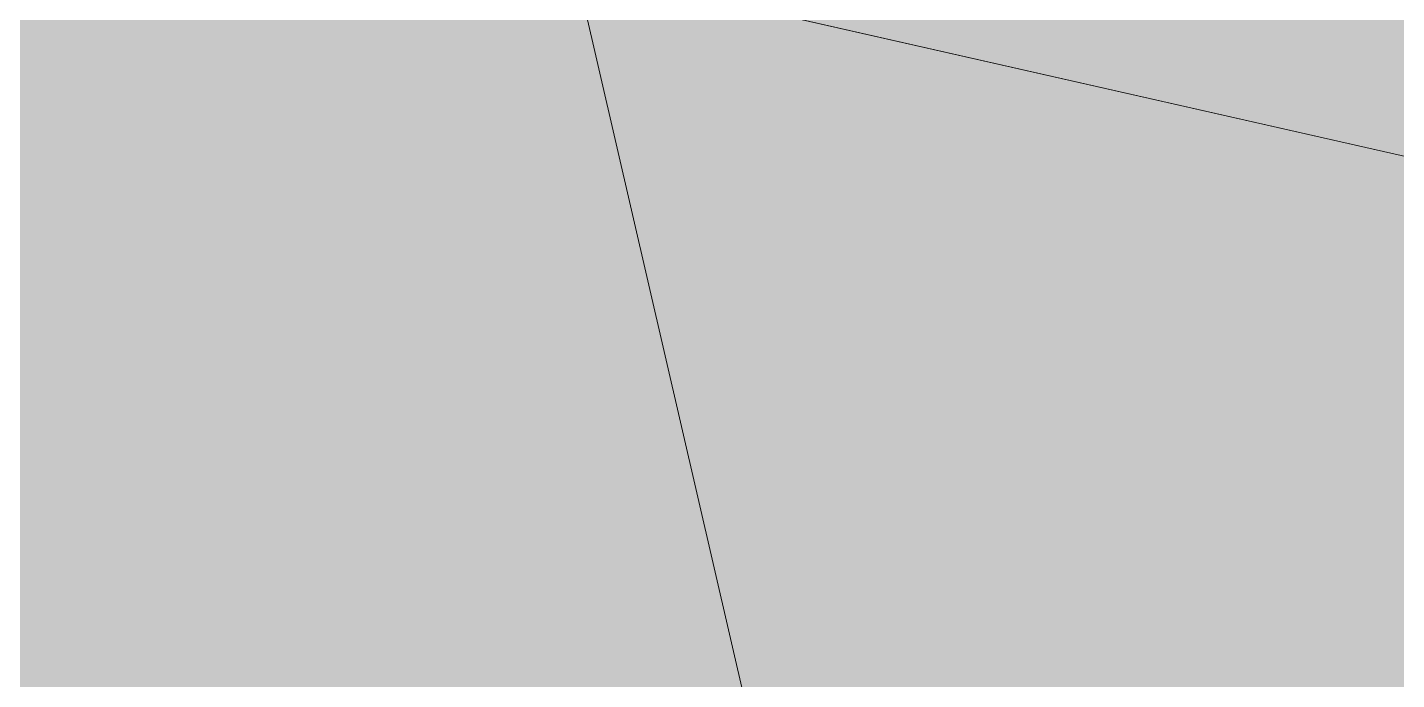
# Model space of a CAD drawing. Header units: millimetres. Extents: x -3576 to 4228, y -1686 to 5244.
# Drawn here: x -908.072 to -906.872, y 1202.718 to 1203.29 of the extents above; entities that cross this region are included whole.
import ezdxf

# ---------------------------------------------------------------- set-up
doc = ezdxf.new("R2010")
doc.units = ezdxf.units.MM
doc.layers.add('A_--------_E-', color=8, linetype='Continuous', lineweight=9)
doc.layers.add('M-_EQPT----_E', color=7, linetype='Continuous', lineweight=9)

# ---------------------------------------------------------------- blocks, each defined once
blk = doc.blocks.new('PNS-Filter column D1200 _180 Left feed 50-50_ - ASY PNS-Filter column D1200_iam-904181-В50 Аксонометрия')
at = {"layer": 'A_--------_E-'}
blk.add_polyline3d([(-947.5014, 962.5844, 0), (-943.079, 972.3403, 0), (-921.8079, 1028.7178, 0), (-907.9163, 1084.5972, 0), (-901.877, 1138.0756, 0), (-903.8958, 1187.3318, 0), (-913.904, 1230.6885, 0), (-931.5607, 1266.6692, 0), (-956.2646, 1294.0487, 0), (-987.1745, 1311.8945, 0), (-1023.2378, 1319.599, 0), (-1063.2263, 1316.8998, 0), (-1105.7784, 1303.8888, 0), (-1149.445, 1281.009, 0), (-1192.739, 1249.0397, 0), (-1234.1861, 1209.0694, 0), (-1272.375, 1162.4594, 0), (-1306.005, 1110.7969, 0)], dxfattribs=at)
blk = doc.blocks.new('PNS-Filter column D1200 _180 Left feed 50-50_ - Standard-909429-В50 Аксонометрия')
blk.add_blockref('PNS-Filter column D1200 _180 Left feed 50-50_ - ASY PNS-Filter column D1200_iam-904181-В50 Аксонометрия', (0, 0))
blk = doc.blocks.new('PNS-Filter column D1200 _180 right feed 50-50_ - ASY PNS-Filter column D1200_iam-905840-В50 Аксонометрия')
at = {"layer": 'A_--------_E-'}
h = blk.add_hatch(color=254, dxfattribs=at)
h.paths.add_polyline_path([(-903.1064, 1177.9503), (-904.256, 1189.3486), (-906.7481, 1203.3039), (-910.6562, 1204.2365), (-909.2687, 1197.1092), (-906.7683, 1178.8217), (-903.8958, 1178.1382)])
h.paths.add_polyline_path([(-919.14, 1181.7658), (-918.9085, 1182.9553), (-918.5948, 1187.0435), (-919.3706, 1188.6078), (-922.6553, 1186.808), (-923.415, 1182.7831), (-919.201, 1181.7803)])
h.paths.add_polyline_path([(-923.2175, 1186.8537), (-922.5871, 1187.1411), (-922.3922, 1188.0937), (-923.1739, 1186.9191)])
h.paths.add_polyline_path([(-926.3147, 1183.4731), (-923.2036, 1186.9191), (-922.6668, 1189.4455), (-923.4437, 1191.2746), (-924.6964, 1190.939), (-926.6987, 1183.5645)])
h.paths.add_polyline_path([(-299.185, 1259.7136), (-279.1976, 1259.8123), (-261.511, 1262.1119), (-261.511, 1265.5002), (-270.7428, 1263.71), (-290.3643, 1262.0234), (-296.8475, 1261.9449), (-301.0792, 1259.9742)])
for p, q in [((-910.757, 1204.0599), (-906.8263, 1203.1686)), ((-906.8211, 1203.1674), (-910.7533, 1204.0589))]:
    blk.add_line(p, q, dxfattribs=at)
blk = doc.blocks.new('PNS-Filter column D1200 _180 right feed 50-50_ - Standard-905848-В50 Аксонометрия')
blk.add_blockref('PNS-Filter column D1200 _180 right feed 50-50_ - ASY PNS-Filter column D1200_iam-905840-В50 Аксонометрия', (0, 0))

msp = doc.modelspace()

# ---------------------------------------------------------------- block references
at = {"layer": 'M-_EQPT----_E'}
for name in ['PNS-Filter column D1200 _180 right feed 50-50_ - Standard-905848-В50 Аксонометрия', 'PNS-Filter column D1200 _180 Left feed 50-50_ - Standard-909429-В50 Аксонометрия']:
    msp.add_blockref(name, (0, 0), dxfattribs=at)

doc.saveas('drawing.dxf')
